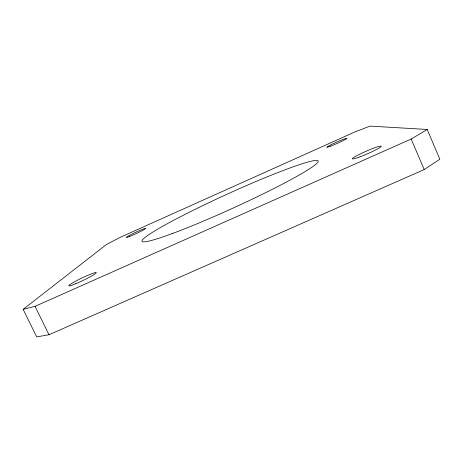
<?xml version="1.0" encoding="UTF-8"?>
<svg xmlns="http://www.w3.org/2000/svg" width="463" height="463" viewBox="0 0 463 463"><rect width="100%" height="100%" fill="white"/><g stroke="black" fill="none" stroke-linecap="round" stroke-linejoin="round"><path stroke-width="0.69" d="M23.15 309.348L106.64 244.348L121.404 236.79L355.439 131.706L370.064 126.11L427.227 129.472L439.85 159.243L424.212 169.568L48.985 334.749L36.704 336.89L23.15 309.348L35.066 306.344L411.179 139.027L427.227 129.472M35.066 306.344L48.985 334.749M411.179 139.027L424.212 169.568M172.294 233.555A96.808 7.558 -24.5 0 0 316.617 163.578A96.808 7.558 -24.5 0 0 201.341 206.301A96.808 7.558 -24.5 0 0 172.294 233.555M359.994 156.824A15.713 1.441 -23.5 0 0 381.257 146.25A15.713 1.441 -23.5 0 0 359.265 154.411A15.713 1.441 -23.5 0 0 359.994 156.824M75.822 283.674A15.227 1.331 -25.6 0 0 96.281 272.649A15.227 1.331 -25.6 0 0 75.51 281.267A15.227 1.331 -25.6 0 0 75.822 283.674M129.744 236.385A10.632 0.683 -25 0 0 145.451 228.658A10.632 0.683 -25 0 0 132.69 233.74A10.632 0.683 -25 0 0 129.744 236.385M330.617 146.158A10.967 0.712 -23.9 0 0 346.77 138.541A10.967 0.712 -23.9 0 0 333.157 143.704A10.967 0.712 -23.9 0 0 330.617 146.158"/></g></svg>
